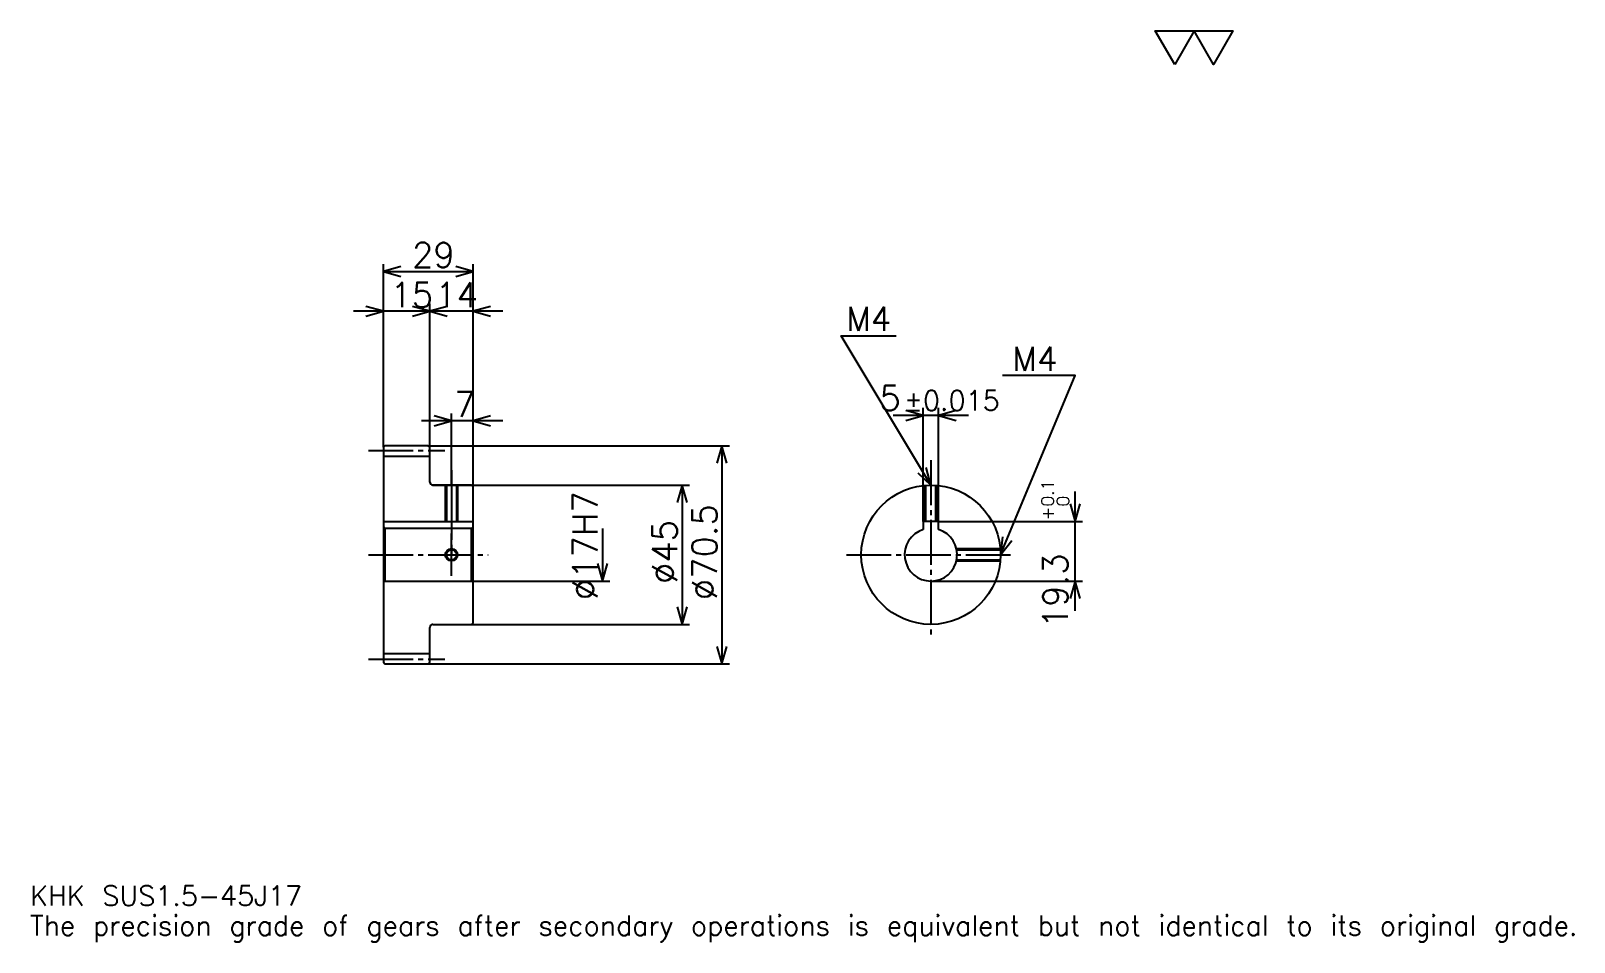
# Model space of a CAD drawing. Extents: x 16 to 515, y 6 to 300.
import ezdxf

# ---------------------------------------------------------------- set-up
doc = ezdxf.new("R2010")
doc.units = 0
doc.linetypes.add('DASHDOT', pattern=[19.304349, 14.478261, -1.608696, 1.608696, -1.608696])
doc.layers.get('0').update_dxf_attribs({"linetype": 'CONTINUOUS'})
doc.layers.add('DASHDOT', color=6, linetype='DASHDOT')
doc.styles.add('KANJI', font='TXT', dxfattribs={"bigfont": 'BIGFONT'})

msp = doc.modelspace()

# ---------------------------------------------------------------- linework, layer by layer
at = {"color": 5}
for p, q in [((130.304352, 166.358688), (130.304352, 225.07608)), ((159.304352, 166.358688), (159.304352, 225.07608)), ((130.304352, 222.66304), (159.304352, 222.66304)), ((154.956528, 209.793472), (120.652176, 209.793472)), ((168.956528, 209.793472), (135.652176, 209.793472)), ((145.304352, 166.358688), (145.304352, 212.206512)), ((152.304352, 166.358688), (152.304352, 176.815216)), ((319.434784, 176.130432), (295.130432, 176.130432)), ((304.782593, 141.908691), (304.782593, 178.543472)), ((309.782593, 141.908691), (309.782593, 178.543472)), ((168.956528, 174.402161), (142.652176, 174.402161)), ((130.304352, 165.858688), (130.304352, 166.358688)), ((144.804352, 166.358688), (159.304352, 166.358688)), ((145.304352, 165.858688), (145.304352, 166.358688)), ((152.304352, 153.608688), (152.304352, 166.358688)), ((152.304352, 153.608688), (152.304352, 166.358688)), ((159.304352, 166.358688), (242.152176, 166.358688)), ((159.304352, 153.108688), (159.304352, 166.358688)), ((239.739136, 166.358688), (239.739136, 95.858688)), ((146.304352, 153.608688), (159.304352, 153.608688)), ((159.304352, 153.608688), (229.282608, 153.608688)), ((226.869568, 153.608688), (226.869568, 108.608688)), ((353.913025, 112.956512), (353.913025, 151.560867)), ((309.782593, 141.908691), (356.32608, 141.908691)), ((201.130432, 139.608688), (201.130432, 122.608688)), ((159.304352, 122.608688), (203.543488, 122.608688)), ((307.282593, 122.608688), (356.32608, 122.608688)), ((146.304352, 108.608688), (159.304352, 108.608688)), ((159.304352, 108.608688), (229.282608, 108.608688)), ((144.804352, 95.858688), (159.304352, 95.858688)), ((159.304352, 95.858688), (242.152176, 95.858688))]:
    msp.add_line(p, q, dxfattribs=at)
at = {"color": 4}
for p, q in [((130.304352, 162.983688), (145.304352, 162.983688)), ((130.304352, 141.908691), (159.304352, 141.908691)), ((158.804352, 139.608688), (159.304352, 140.108688)), ((130.804352, 139.608688), (130.804352, 122.608688)), ((158.804352, 122.608688), (159.304352, 122.108688)), ((130.304352, 99.233688), (145.304352, 99.233688))]:
    msp.add_line(p, q, dxfattribs=at)
at = {"color": 7}
msp.add_lwpolyline([(386.086945, 289.565216), (379.813019, 300.440002), (404.908691, 300.440002), (398.634766, 289.565216), (392.36087, 300.440002), (386.086945, 289.565216)], dxfattribs=at)
at = {"color": 5}
for points in [[(135.934784, 224.271729), (130.304352, 222.66304), (135.934784, 221.054352)], [(153.67392, 221.054352), (159.304352, 222.66304), (153.67392, 224.271729)], [(124.67392, 208.184784), (130.304352, 209.793472), (124.67392, 211.402161)], [(139.67392, 208.184784), (145.304352, 209.793472), (139.67392, 211.402161)], [(150.934784, 211.402161), (145.304352, 209.793472), (150.934784, 208.184784)], [(164.934784, 211.402161), (159.304352, 209.793472), (164.934784, 208.184784)], [(307.282593, 153.608688), (278.326111, 201.869568), (296.021729, 201.869568)], [(329.782593, 131.108688), (353.913025, 189), (330.426086, 189)], [(146.67392, 172.793472), (152.304352, 174.402161), (146.67392, 176.010864)], [(164.934784, 176.010864), (159.304352, 174.402161), (164.934784, 172.793472)], [(299.152161, 174.521729), (304.782593, 176.130432), (299.152161, 177.73912)], [(315.413025, 177.73912), (309.782593, 176.130432), (315.413025, 174.521729)], [(241.347839, 160.728256), (239.739136, 166.358688), (238.130432, 160.728256)], [(303.006348, 157.609085), (307.282593, 153.608688), (305.765198, 159.26442)], [(228.478271, 147.978256), (226.869568, 153.608688), (225.260864, 147.978256)], [(352.304352, 147.539124), (353.913025, 141.908691), (355.521729, 147.539124)], [(330.463989, 136.924652), (329.782593, 131.108688), (333.433716, 135.686798)], [(199.521744, 128.23912), (201.130432, 122.608688), (202.739136, 128.23912)], [(355.521729, 116.978256), (353.913025, 122.608688), (352.304352, 116.978256)], [(225.260864, 114.23912), (226.869568, 108.608688), (228.478271, 114.23912)], [(238.130432, 101.48912), (239.739136, 95.858688), (241.347839, 101.48912)]]:
    msp.add_lwpolyline(points, dxfattribs=at)
at = {"color": 4}
for points in [[(145.304352, 154.608688), (145.304352, 165.858688), (144.804352, 166.358688), (130.804352, 166.358688), (130.304352, 165.858688), (130.304352, 122.108688)], [(146.304352, 108.608688), (158.804352, 108.608688), (159.304352, 109.108688), (159.304352, 153.108688), (158.804352, 153.608688), (146.304352, 153.608688)], [(150.304352, 153.608688), (150.304352, 141.908691)], [(150.684357, 153.608688), (150.684357, 141.908691)], [(153.924347, 153.608688), (153.924347, 141.908691)], [(154.304352, 153.608688), (154.304352, 141.908691)], [(305.282593, 141.908691), (305.282593, 153.519623)], [(305.662598, 141.908691), (305.662598, 153.550293)], [(308.902588, 141.908691), (308.902588, 153.550293)], [(309.282593, 141.908691), (309.282593, 153.519623)], [(130.304352, 122.108688), (130.804352, 122.608688), (158.804352, 122.608688), (158.804352, 139.608688), (130.804352, 139.608688), (130.304352, 140.108688)], [(309.782593, 139.232727), (309.782593, 141.908691), (304.782593, 141.908691), (304.782593, 139.232727)], [(315.543945, 133.108688), (329.693542, 133.108688)], [(315.626801, 132.728683), (329.724213, 132.728683)], [(315.543945, 129.108688), (329.693542, 129.108688)], [(315.626801, 129.488693), (329.724213, 129.488693)], [(130.304352, 122.108688), (130.304352, 96.358688), (130.804352, 95.858688), (144.804352, 95.858688), (145.304352, 96.358688), (145.304352, 107.608688)]]:
    msp.add_lwpolyline(points, dxfattribs=at)
for centre, radius in [((307.282593, 131.108688), 22.5), ((152.304352, 131.108688), 1.62)]:
    msp.add_circle(centre, radius, dxfattribs=at)
at = {"color": 7}
msp.add_circle((152.304352, 131.108688), 2, dxfattribs=at)
at = {"color": 4}
for centre, radius, start, end in [((146.304352, 154.608688), 1, 180, 270), ((307.282593, 131.108688), 8.5, 107.10463483, 72.89536517), ((146.304352, 107.608688), 1, 90, 180)]:
    msp.add_arc(centre, radius, start, end, dxfattribs=at)
at = {"layer": 'DASHDOT', "color": 7}
for p, q in [((125.478264, 164.858688), (150.130432, 164.858688)), ((307.282593, 161.652161), (307.282593, 103.7826)), ((152.304352, 153.608688), (152.304352, 131.108688)), ((125.478264, 131.108688), (164.130432, 131.108688)), ((279.956543, 131.108688), (334.608704, 131.108688)), ((125.478264, 97.358688), (150.130432, 97.358688))]:
    msp.add_line(p, q, dxfattribs=at)
for points in [[(152.304352, 158.434784), (152.304352, 137.082596)], [(152.304352, 124.2826), (152.304352, 137.934769)], [(145.478271, 131.108688), (159.130432, 131.108688)]]:
    msp.add_lwpolyline(points, dxfattribs=at)

# ---------------------------------------------------------------- texts
at = {"color": 7, "style": 'KANJI'}
for s, height, p in [('29', 8.043478, (139.576096, 223.949997)), ('15', 8.043478, (132.576096, 211.080429)), ('14', 8.043478, (147.076096, 211.080429)), ('M4', 7.721739, (279.934784, 203.478256)), ('M4', 7.721739, (333.643494, 190.608688)), ('5', 8.043478, (290.67926, 177.73912)), ('7', 8.043478, (153.190216, 175.689117)), ('%%p0.015', 6.434783, (298.641327, 177.73912)), ('KHK SUS1.5-45J17', 6.434783, (16.086956, 17.695652)), ('The precision grade of gears after secondary operations is equivalent but not identical to its original grade.', 6.434783, (16.086956, 8.043478))]:
    msp.add_text(s, height=height, dxfattribs=at).set_placement(p)
for s, height, p in [('%%c17H7', 8.043478, (199.521744, 116.429337)), ('0.1', 4.021739, (346.995667, 146.713562)), ('%%c70.5', 8.043478, (238.130432, 116.429337)), ('+', 4.021739, (346.995667, 142.209213)), ('0', 4.021739, (351.982605, 146.713562)), ('%%c45', 8.043478, (225.260864, 121.6576)), ('19.3', 8.043478, (351.5, 107.393845))]:
    msp.add_text(s, height=height, rotation=90, dxfattribs=at).set_placement(p)

doc.saveas('drawing.dxf')
